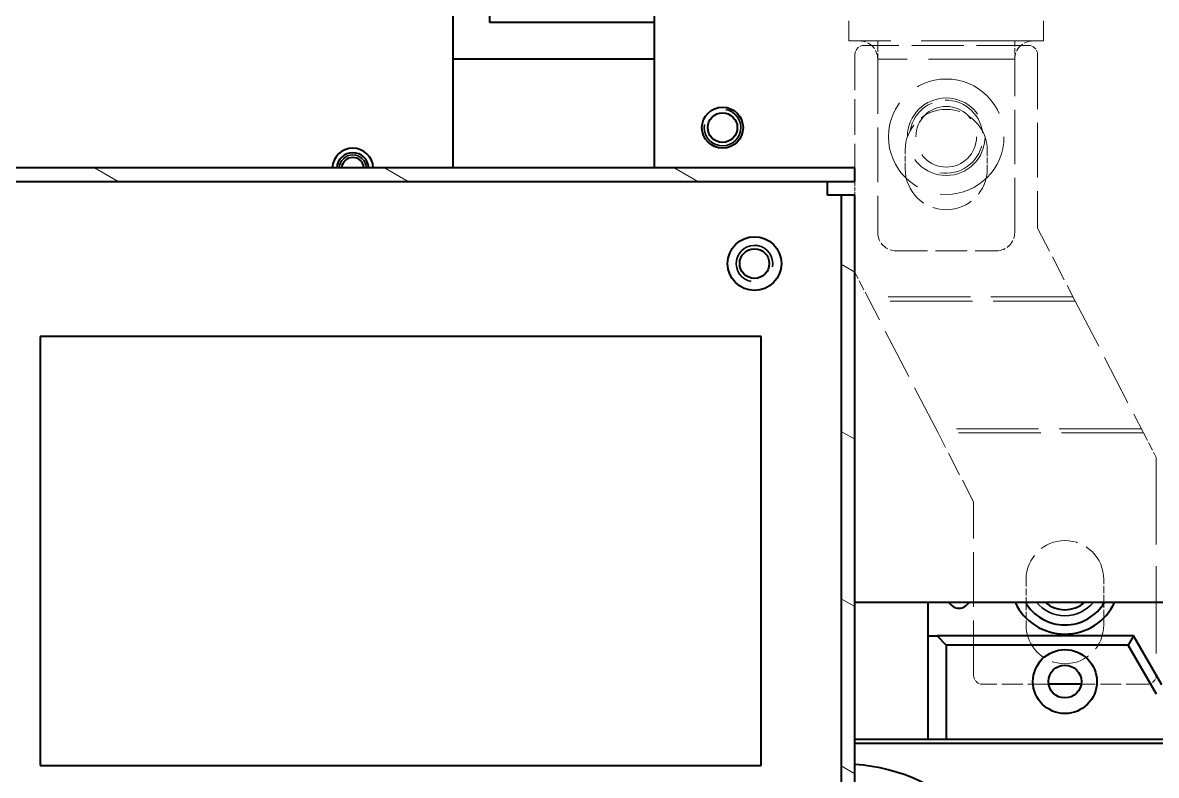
# Model space of a CAD drawing. Header units: millimetres. Extents: x 0 to 5945, y 0 to 4205.
# Drawn here: x 1722.6 to 1846.7, y 584.1 to 666.6 of the extents above; entities that cross this region are included whole.
import ezdxf

# ---------------------------------------------------------------- set-up
doc = ezdxf.new("R2010")
doc.units = ezdxf.units.MM
doc.header["$LTSCALE"] = 5
doc.linetypes.add('DASHED', pattern=[0.2067, 0.1654, -0.0413])
for name, color, linetype, lineweight in [('가려진 것(ISO)', 2, 'DASHED', 18), ('가시적인 것(ISO)', 3, 'Continuous', 40), ('가시적인 좁은 것(ISO)', 3, 'Continuous', 35), ('해치(ISO)', 7, 'Continuous', 18)]:
    doc.layers.add(name, color=color, linetype=linetype, lineweight=lineweight)

msp = doc.modelspace()

# ---------------------------------------------------------------- hatches: boundary and pattern name
at = {"layer": '해치(ISO)'}
h = msp.add_hatch(dxfattribs=at)
h.set_pattern_fill('ANSI31', color=256, scale=127, angle=105.00025, style=0)
h.set_pattern_definition([(150.0002, (0, 0), (-7.93744, -13.74819), [])])
h.paths.add_polyline_path([(1653.237, 611.423), (1651.737, 611.423), (1651.737, 558.723), (1653.237, 558.723)])
h.paths.add_polyline_path([(1651.737, 626.423), (1653.237, 626.423), (1653.237, 647.723), (1651.737, 647.723)])
h.paths.add_polyline_path([(1813.737, 555.723), (1813.737, 557.223), (1651.737, 557.223), (1651.737, 555.723)])
h.paths.add_polyline_path([(1813.737, 649.223), (1813.737, 650.723), (1708.559, 650.723), (1708.559, 649.223)])
h.paths.add_polyline_path([(1651.737, 649.223), (1692.515, 649.223), (1692.515, 650.723), (1651.737, 650.723)])
edge = h.paths.add_edge_path()
edge.add_ellipse((1787.737, 575.323), major_axis=(2.95, 0), ratio=1, start_angle=0, end_angle=360)
edge = h.paths.add_edge_path(flags=0)
edge.add_ellipse((1787.737, 575.323), major_axis=(-1.621, 0), ratio=1, start_angle=0, end_angle=360)
edge = h.paths.add_edge_path()
edge.add_ellipse((1767.737, 575.323), major_axis=(2.95, 0), ratio=1, start_angle=0, end_angle=360)
edge = h.paths.add_edge_path(flags=0)
edge.add_ellipse((1767.737, 575.323), major_axis=(-1.621, 0), ratio=1, start_angle=0, end_angle=360)
edge = h.paths.add_edge_path()
edge.add_ellipse((1717.737, 575.323), major_axis=(2.95, 0), ratio=1, start_angle=0, end_angle=360)
edge = h.paths.add_edge_path(flags=0)
edge.add_ellipse((1717.737, 575.323), major_axis=(-1.621, 0), ratio=1, start_angle=0, end_angle=360)
edge = h.paths.add_edge_path()
edge.add_ellipse((1697.737, 575.323), major_axis=(2.95, 0), ratio=1, start_angle=0, end_angle=360)
edge = h.paths.add_edge_path(flags=0)
edge.add_ellipse((1697.737, 575.323), major_axis=(-1.621, 0), ratio=1, start_angle=0, end_angle=360)
edge = h.paths.add_edge_path()
edge.add_ellipse((1677.737, 575.323), major_axis=(2.95, 0), ratio=1, start_angle=0, end_angle=360)
edge = h.paths.add_edge_path(flags=0)
edge.add_ellipse((1677.737, 575.323), major_axis=(-1.621, 0), ratio=1, start_angle=0, end_angle=360)
edge = h.paths.add_edge_path()
edge.add_ellipse((1802.737, 640.223), major_axis=(2.95, 0), ratio=1, start_angle=0, end_angle=360)
edge = h.paths.add_edge_path(flags=0)
edge.add_ellipse((1802.737, 640.223), major_axis=(-1.621, 0), ratio=1, start_angle=0, end_angle=360)
edge = h.paths.add_edge_path()
edge.add_ellipse((1662.737, 640.223), major_axis=(2.95, 0), ratio=1, start_angle=0, end_angle=360)
edge = h.paths.add_edge_path(flags=0)
edge.add_ellipse((1662.737, 640.223), major_axis=(-1.621, 0), ratio=1, start_angle=0, end_angle=360)
edge = h.paths.add_edge_path()
edge.add_ellipse((1662.737, 566.223), major_axis=(2.95, 0), ratio=1, start_angle=0, end_angle=360)
edge = h.paths.add_edge_path(flags=0)
edge.add_ellipse((1662.737, 566.223), major_axis=(-1.621, 0), ratio=1, start_angle=0, end_angle=360)
edge = h.paths.add_edge_path()
edge.add_ellipse((1802.737, 566.223), major_axis=(-2.95, 0), ratio=1, start_angle=0, end_angle=32.72269)
edge.add_ellipse((1802.737, 566.223), major_axis=(-2.482, -1.595), ratio=1, start_angle=0, end_angle=114.5049)
edge.add_ellipse((1802.737, 566.223), major_axis=(2.48, -1.597), ratio=1, start_angle=0, end_angle=40.62343)
edge.add_ellipse((1802.737, 566.223), major_axis=(2.922, 0.403), ratio=1, start_angle=0, end_angle=164.24824)
edge.add_ellipse((1802.737, 566.223), major_axis=(-2.922, 0.405), ratio=1, start_angle=0, end_angle=7.90075)
edge = h.paths.add_edge_path(flags=0)
edge.add_ellipse((1802.737, 566.223), major_axis=(-1.621, 0), ratio=1, start_angle=345.5348, end_angle=360)
edge.add_ellipse((1802.737, 566.223), major_axis=(-0.286, -1.596), ratio=1, start_angle=280.14722, end_angle=360)
edge.add_ellipse((1802.737, 566.223), major_axis=(0.284, -1.596), ratio=1, start_angle=339.75529, end_angle=360)
edge.add_ellipse((1802.737, 566.223), major_axis=(1.57, 0.404), ratio=1, start_angle=265.68202, end_angle=360)
edge.add_ellipse((1802.737, 566.223), major_axis=(-1.57, 0.405), ratio=1, start_angle=208.88066, end_angle=360)
h.paths.add_polyline_path([(1813.737, 647.723), (1812.237, 647.723), (1812.237, 566.623), (1812.237, 564.623), (1812.237, 558.723), (1813.737, 558.723), (1813.737, 564.622), (1813.737, 566.622)])

# ---------------------------------------------------------------- linework, layer by layer
at = {"layer": '가려진 것(ISO)', "ltscale": 2.666475}
for p, q in [((1813.087, 664.623), (1813.087, 671.623)), ((1834.387, 664.623), (1834.387, 671.623))]:
    msp.add_line(p, q, dxfattribs=at)
at = {"layer": '가려진 것(ISO)', "ltscale": 16.186726}
msp.add_line((1834.387, 664.623), (1813.087, 664.623), dxfattribs=at)
at = {"layer": '가려진 것(ISO)', "ltscale": 0.761779}
for p, q in [((1816.237, 662.623), (1816.237, 664.623)), ((1831.237, 664.623), (1831.237, 662.623)), ((1819.237, 650.623), (1819.237, 652.623)), ((1828.237, 652.623), (1828.237, 650.623))]:
    msp.add_line(p, q, dxfattribs=at)
at = {"layer": '가려진 것(ISO)', "ltscale": 4.723547}
msp.add_line((1813.737, 663.123), (1813.737, 650.723), dxfattribs=at)
at = {"layer": '가려진 것(ISO)', "ltscale": 6.856808}
msp.add_line((1832.737, 664.123), (1814.737, 664.123), dxfattribs=at)
at = {"layer": '가려진 것(ISO)', "ltscale": 7.237747}
for p, q in [((1833.737, 663.123), (1833.737, 644.123)), ((1816.237, 662.623), (1816.237, 643.623)), ((1831.237, 643.623), (1831.237, 662.623)), ((1826.737, 595.123), (1826.737, 614.123))]:
    msp.add_line(p, q, dxfattribs=at)
at = {"layer": '가려진 것(ISO)', "ltscale": 11.399102}
msp.add_line((1831.237, 662.623), (1816.237, 662.623), dxfattribs=at)
at = {"layer": '가려진 것(ISO)', "ltscale": 0.571309}
msp.add_line((1813.737, 649.223), (1813.737, 647.723), dxfattribs=at)
at = {"layer": '가려진 것(ISO)', "ltscale": 3.430929}
msp.add_line((1833.737, 644.123), (1837.875, 636.123), dxfattribs=at)
at = {"layer": '가려진 것(ISO)', "ltscale": 4.190233}
msp.add_line((1818.237, 641.623), (1829.237, 641.623), dxfattribs=at)
at = {"layer": '가려진 것(ISO)', "ltscale": 1.343958}
msp.add_line((1815.358, 636.123), (1813.737, 639.257), dxfattribs=at)
at = {"layer": '가려진 것(ISO)', "ltscale": 10.893517}
for p, q in [((1837.637, 636.582), (1815.12, 636.582)), ((1837.875, 636.123), (1815.358, 636.123)), ((1845.116, 622.123), (1822.599, 622.123)), ((1845.353, 621.664), (1822.836, 621.664))]:
    msp.add_line(p, q, dxfattribs=at)
at = {"layer": '가려진 것(ISO)', "ltscale": 6.749954}
for p, q in [((1822.836, 621.664), (1815.358, 636.123)), ((1837.875, 636.123), (1845.353, 621.664))]:
    msp.add_line(p, q, dxfattribs=at)
at = {"layer": '가려진 것(ISO)', "ltscale": 3.234213}
msp.add_line((1826.737, 614.123), (1822.836, 621.664), dxfattribs=at)
at = {"layer": '가려진 것(ISO)', "ltscale": 1.147242}
msp.add_line((1845.353, 621.664), (1846.737, 618.989), dxfattribs=at)
at = {"layer": '가려진 것(ISO)', "ltscale": 11.546256}
msp.add_line((1846.737, 618.989), (1846.737, 595.123), dxfattribs=at)
at = {"layer": '가려진 것(ISO)', "ltscale": 0.952248}
for p, q in [((1832.487, 605.623), (1832.487, 603.123)), ((1840.987, 603.123), (1840.987, 605.623))]:
    msp.add_line(p, q, dxfattribs=at)
at = {"layer": '가려진 것(ISO)', "ltscale": 0.901235}
for p, q in [((1832.487, 602.989), (1832.487, 600.623)), ((1840.987, 600.623), (1840.987, 602.989))]:
    msp.add_line(p, q, dxfattribs=at)
at = {"layer": '가려진 것(ISO)', "ltscale": 2.752254}
for p, q in [((1834.962, 594.123), (1827.737, 594.123)), ((1845.737, 594.123), (1838.511, 594.123))]:
    msp.add_line(p, q, dxfattribs=at)
at = {"layer": '가려진 것(ISO)', "ltscale": 12.817657}
msp.add_circle((1823.737, 654.123), 6.325, dxfattribs=at)
at = {"layer": '가려진 것(ISO)', "ltscale": 12.918983}
msp.add_circle((1823.737, 654.123), 4.25, dxfattribs=at)
at = {"layer": '가려진 것(ISO)', "ltscale": 10.102645}
msp.add_circle((1823.737, 654.123), 3.324, dxfattribs=at)
at = {"layer": '가려진 것(ISO)', "ltscale": 1.196656}
for centre, start, end in [((1814.237, 662.623), 0, 90), ((1833.237, 662.623), 90, 180), ((1818.237, 643.623), 180, 270), ((1829.237, 643.623), 270, 0)]:
    msp.add_arc(centre, 2, start, end, dxfattribs=at)
at = {"layer": '가려진 것(ISO)', "ltscale": 0.598278}
for centre, start, end in [((1814.737, 663.123), 90, 180), ((1832.737, 663.123), 0, 90), ((1827.737, 595.123), 180, 270), ((1845.737, 595.123), 270, 0)]:
    msp.add_arc(centre, 1, start, end, dxfattribs=at)
at = {"layer": '가려진 것(ISO)', "ltscale": 7.180437}
msp.add_arc((1823.737, 654.123), 4, 260, 170, dxfattribs=at)
at = {"layer": '가려진 것(ISO)', "ltscale": 5.385303}
for centre, start, end in [((1823.737, 652.623), 0, 180), ((1823.737, 650.623), 180, 0)]:
    msp.add_arc(centre, 4.5, start, end, dxfattribs=at)
at = {"layer": '가려진 것(ISO)', "ltscale": 5.086114}
for centre, start, end in [((1836.737, 605.623), 0, 180), ((1836.737, 600.623), 180, 0)]:
    msp.add_arc(centre, 4.25, start, end, dxfattribs=at)
at = {"layer": '가시적인 것(ISO)'}
for p, q in [((1791.737, 750.123), (1791.737, 650.723)), ((1769.737, 650.723), (1769.737, 732.873)), ((1773.734, 666.623), (1773.734, 732.873)), ((1791.737, 666.623), (1773.734, 666.623)), ((1791.737, 662.623), (1769.737, 662.623)), ((1813.737, 650.723), (1708.559, 650.723)), ((1813.737, 649.223), (1813.737, 650.723)), ((1708.559, 649.223), (1813.737, 649.223)), ((1810.737, 647.723), (1810.737, 649.223)), ((1812.237, 647.723), (1810.737, 647.723)), ((1813.737, 647.723), (1812.237, 647.723)), ((1812.237, 647.723), (1812.237, 558.723)), ((1813.737, 558.723), (1813.737, 647.723)), ((1724.484, 632.219), (1724.484, 585.219)), ((1803.484, 632.219), (1724.484, 632.219)), ((1803.484, 585.219), (1803.484, 632.219)), ((1813.737, 603.123), (1938.737, 603.123)), ((1821.737, 603.123), (1821.737, 599.423)), ((1832.487, 603.123), (1832.487, 602.989)), ((1840.987, 602.989), (1840.987, 603.123)), ((1821.737, 599.423), (1821.737, 588.123)), ((1821.737, 599.423), (1822.737, 599.423)), ((1844.236, 599.423), (1822.737, 599.423)), ((1822.737, 599.423), (1823.737, 598.423)), ((1844.236, 599.423), (1843.659, 598.423)), ((1847.337, 594.053), (1844.236, 599.423)), ((1823.737, 598.423), (1823.737, 588.123)), ((1843.659, 598.423), (1823.737, 598.423)), ((1846.759, 593.053), (1843.659, 598.423)), ((1838.511, 594.123), (1834.962, 594.123)), ((1813.737, 588.123), (1851.737, 588.123)), ((1850.737, 587.623), (1813.737, 587.623)), ((1724.484, 585.219), (1803.484, 585.219))]:
    msp.add_line(p, q, dxfattribs=at)
for centre, radius in [((1799.237, 655.123), 2.25), ((1799.237, 655.123), 1.621), ((1802.737, 640.223), 2.95), ((1802.737, 640.223), 1.621), ((1836.737, 594.423), 3.5), ((1836.737, 594.423), 1.8)]:
    msp.add_circle(centre, radius, dxfattribs=at)
for centre, radius, start, end in [((1758.737, 650.623), 2.25, 2.54732, 177.45268), ((1758.737, 650.623), 1.75, 3.27583, 176.72417), ((1758.737, 650.623), 1.229, 4.66524, 175.33476), ((1825.137, 603.723), 1.25, 208.6854, 331.3146), ((1836.737, 605.623), 6, 204.62432, 335.37568), ((1836.737, 605.623), 5, 210, 330), ((1836.737, 605.623), 3.323, 228.78297, 311.21703), ((1812.487, 565.623), 19.75, 2.87743, 86.37126)]:
    msp.add_arc(centre, radius, start, end, dxfattribs=at)
at = {"layer": '가시적인 좁은 것(ISO)'}
for centre, radius, start, end in [((1799.237, 655.123), 2, 170, 80), ((1758.737, 650.623), 1.5, 3.82255, 176.17745), ((1802.737, 640.223), 2, 350, 260), ((1836.737, 605.623), 4, 218.68219, 321.31781)]:
    msp.add_arc(centre, radius, start, end, dxfattribs=at)

doc.saveas('drawing.dxf')
